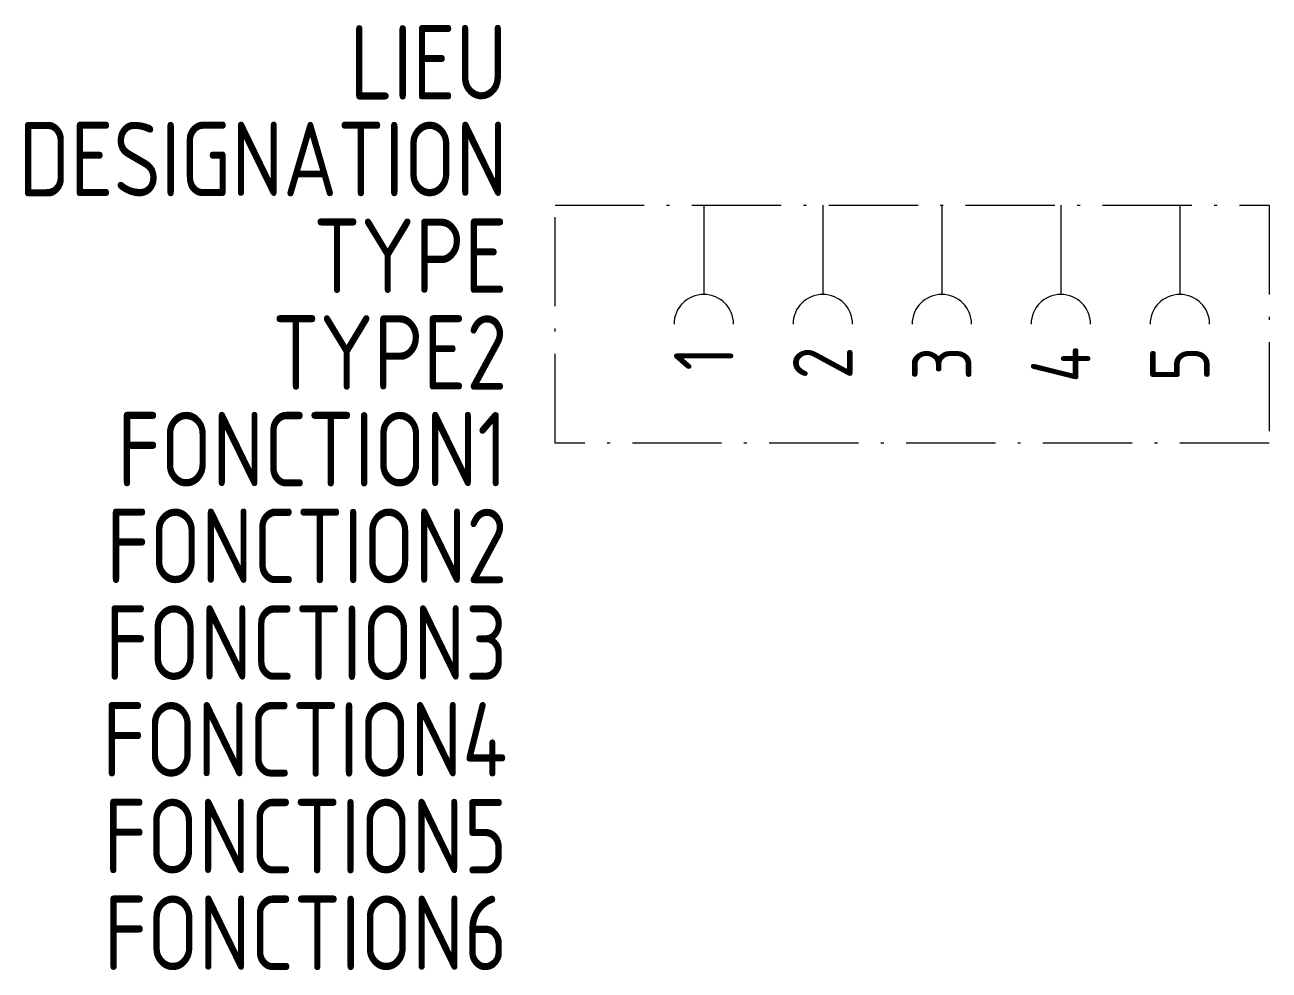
# Model space of a CAD drawing. Extents: x -1607.5 to -1565.6, y -905.3 to -873.5.
import ezdxf
from ezdxf.enums import TextEntityAlignment as Align

# ---------------------------------------------------------------- set-up
doc = ezdxf.new("R2010")
doc.units = 0
doc.linetypes.add('ACAD_ISO10W100', pattern=[18, 12, -3, 0, -3])
for name, color, linetype in [('SYMB_BOITE', 6, 'ACAD_ISO10W100'), ('SYMB_FIL', 3, 'CONTINUOUS'), ('SYMB_FIL_FIN', 1, 'CONTINUOUS'), ('SYMB_TXT_CONTACT', 2, 'CONTINUOUS'), ('SYMB_TXT_NOM', 3, 'CONTINUOUS')]:
    doc.layers.add(name, color=color, linetype=linetype)
doc.styles.add('NET2_5', font='isocp.shx', dxfattribs={"width": 0.9, "height": 2.5})
doc.styles.add('NET_2', font='isocp.shx', dxfattribs={"width": 0.9, "height": 2})

msp = doc.modelspace()

# ---------------------------------------------------------------- linework, layer by layer
at = {"layer": 'SYMB_BOITE', "ltscale": 0.25}
msp.add_lwpolyline([(-1565.634, -879.593), (-1565.634, -887.593), (-1589.634, -887.593), (-1589.634, -879.593)], close=True, dxfattribs=at)
at = {"layer": 'SYMB_FIL'}
for p, q in [((-1584.634, -879.593), (-1584.634, -882.593)), ((-1580.634, -879.593), (-1580.634, -882.593)), ((-1576.634, -879.593), (-1576.634, -882.593)), ((-1572.634, -879.593), (-1572.634, -882.593)), ((-1568.634, -879.593), (-1568.634, -882.593))]:
    msp.add_line(p, q, dxfattribs=at)
at = {"layer": 'SYMB_FIL_FIN'}
for centre in [(-1584.634, -883.593), (-1580.634, -883.593), (-1576.634, -883.593), (-1572.634, -883.593), (-1568.634, -883.593)]:
    msp.add_arc(centre, 1, 0, 180, dxfattribs=at)

# ---------------------------------------------------------------- texts
at = {"layer": 'SYMB_TXT_CONTACT', "style": 'NET_2', "width": 0.9, "flags": 8}
for tag, text, p in [('4', 'N', (-1572.634, -884.343)), ('1', 'L1', (-1584.634, -884.343)), ('2', 'L2', (-1580.634, -884.343)), ('3', 'L3', (-1576.634, -884.343)), ('5', 'PE', (-1568.634, -884.343))]:
    msp.add_attdef(tag, text=text, height=2, rotation=90, dxfattribs=at).set_placement(p, align=Align.MIDDLE_RIGHT)
at = {"layer": 'SYMB_TXT_NOM', "style": 'NET2_5', "width": 0.9, "flags": 8}
for tag, text, p in [('LIEU', '', (-1591.234, -876.046)), ('DESIGNATION', 'X?', (-1591.234, -879.296)), ('TYPE', '', (-1591.234, -882.546)), ('TYPE2', '', (-1591.234, -885.796)), ('FONCTION1', '', (-1591.234, -889.046)), ('FONCTION2', '', (-1591.234, -892.296)), ('FONCTION3', '', (-1591.234, -895.546)), ('FONCTION4', '', (-1591.234, -898.796)), ('FONCTION5', '', (-1591.234, -902.046)), ('FONCTION6', '', (-1591.234, -905.296))]:
    msp.add_attdef(tag, text=text, height=2.5, dxfattribs=at).set_placement(p, align=Align.RIGHT)

doc.saveas('drawing.dxf')
